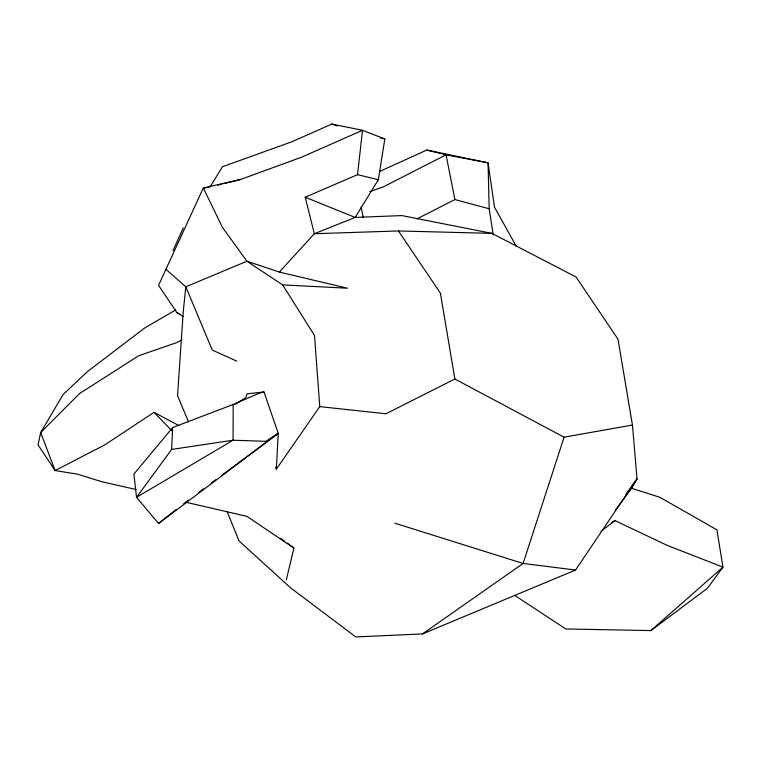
<?xml version="1.0" encoding="UTF-8"?>
<svg xmlns="http://www.w3.org/2000/svg" width="761" height="761" viewBox="0 0 761 761"><rect width="100%" height="100%" fill="white"/><g stroke="black" fill="none" stroke-linecap="round" stroke-linejoin="round"><path stroke-width="1.14" d="M263.991 391.944L258.797 393.37L233.17 404.491L233.075 440.219L136.533 497.323L158.573 523.444L278.241 433.351L263.991 391.944L247.125 393.808L245.784 397.727L234.664 404.548M172.642 427.558L133.888 474.141L136.533 497.323L171.634 449.437L172.642 427.558L233.17 404.491M188.557 421.898L177.532 395.72L183.268 311.392L185.827 286.802L246.897 261.223L279.382 272.067L314.331 233.713L355.187 217.427L378.36 179.72L384.828 138.959L362.521 130.293L301.594 157.175L240.657 179.444L203.311 187.996L222.326 227.178L246.897 261.223L282.635 284.899L314.502 335.487L319.763 406.631L276.329 469.185L278.241 433.351L265.808 441.323L233.075 440.219L171.634 449.437M615.316 510.327L632.058 487.544L637.024 478.802L632.448 425.028L617.989 339.159L576.029 276.966L491.91 233.37L398.45 230.954L314.331 233.713L305.199 197.213L357.518 174.669L362.521 130.293L331.815 124.062L291.91 141.755L222.393 166.754L209.922 187.168M286.345 579.844L293.898 548.015L287.211 543.135M632.448 425.028L564.082 437.185L523.102 563.463L422.479 633.923L355.787 636.938L290.569 587.853L239.059 540.947L227.092 511.506M172.947 250.702L183.277 227.891M208.818 187.301L203.311 187.996L158.526 285.375L177.132 312.914L183.182 316.395M422.479 633.923L575.563 570.027L637.024 478.802L625.97 494.193M628.186 491.977L632.058 487.544M514.522 595.264L565.784 628.957L650.902 630.593L722.95 567.154L716.919 529.837L659.882 497.294L630.879 488.067M183.696 503.868L185.456 502.346M158.573 523.444L176.267 509.509M600.981 531.321L615.031 520.619L666.902 545.247L722.95 567.154L707.435 588.272L650.902 630.593M186.521 501.48L188.405 500.072M198.811 492.348L203.539 488.838M211.101 483.216L215.829 479.706M221.508 475.492L278.241 433.351M178.883 425.599L154.026 412.338L104.79 444.9L55.106 470.545L38.05 444.909L40.675 432.552L63.192 394.445L87.705 371.387L144.98 327.763L175.658 309.974M611.863 522.246L615.031 520.619M416.999 218.873L454.897 199.553L489.171 208.78L493.252 234.997M564.082 437.185L454.869 379.016L385.97 413.756L319.763 406.631M181.927 339.929L175.886 342.926L138.787 355.682L79.486 393.599L40.675 432.552L55.106 470.545L77.622 474.189L101.479 481.637L136.143 489.532M379.663 171.453L426.807 150.06L488.058 162.825L494.479 207.163L516.386 246.469M369.836 191.61L382.983 187.035L446.06 154.825L488.058 162.825L489.171 208.78M217.893 185.17L221.299 184.305M223.582 183.734L240.657 179.444M282.635 284.899L347.492 288.219L279.382 272.067M575.563 570.027L523.102 563.463L394.921 523.216M491.91 233.37L401.894 215.582L355.187 217.427L305.199 197.213M185.57 502.174L246.897 516.338L293.898 548.015M357.518 174.669L378.36 179.72M426.807 150.06L446.06 154.825L454.897 199.553M380.262 137.798L384.828 138.959M177.132 312.914L179.311 313.656M331.815 124.062L337.304 125.984M236.709 361.114L212.262 350.05L185.827 286.802L165.908 269.299M280.524 538.255L284.338 541.042M154.026 412.338L171.777 430.678M398.45 230.954L440.41 293.147L454.869 379.016M275.758 466.883L276.329 469.185M361.142 206.925L363.178 217.266"/></g></svg>
